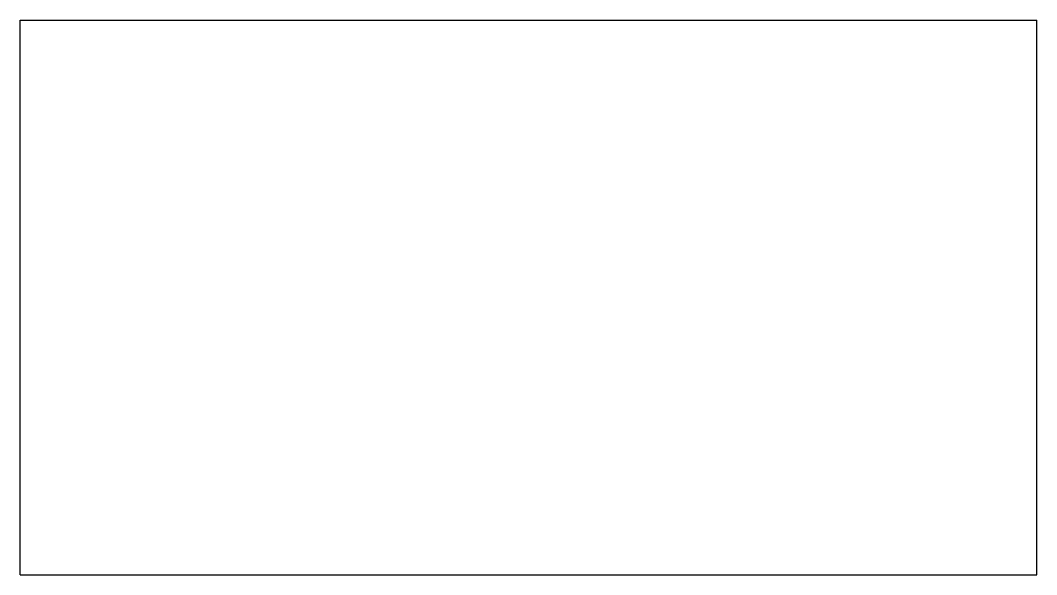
# Model space of a CAD drawing. Header units: millimetres. Extents: x -5.5 to 5.5, y -3 to 3.
import ezdxf

# ---------------------------------------------------------------- set-up
doc = ezdxf.new("R2010")
doc.units = ezdxf.units.MM
doc.linetypes.add('ACAD_ISO02W100', pattern=[15, 12, -3])
doc.layers.add('HIDDEN', color=7, linetype='ACAD_ISO02W100', lineweight=13)
doc.layers.add('VISIBLE', color=7, linetype='Continuous', lineweight=25)

msp = doc.modelspace()

# ---------------------------------------------------------------- linework, layer by layer
at = {"layer": 'HIDDEN'}
for points in [[(5.5, 3), (5.362, 3), (4.955, 3), (4.3, 3), (3.429, 3), (2.386, 3), (1.224, 3), (0, 3), (-1.224, 3), (-2.386, 3), (-3.429, 3), (-4.3, 3), (-4.955, 3), (-5.362, 3), (-5.5, 3)], [(5.5, -3), (5.362, -3), (4.955, -3), (4.3, -3), (3.429, -3), (2.386, -3), (1.224, -3), (0, -3), (-1.224, -3), (-2.386, -3), (-3.429, -3), (-4.3, -3), (-4.955, -3), (-5.362, -3), (-5.5, -3)]]:
    msp.add_open_spline(points, degree=1, dxfattribs=at)
at = {"layer": 'VISIBLE'}
for p, q in [((-5.5, -3), (-5.5, 3)), ((5.5, -3), (5.5, 3))]:
    msp.add_line(p, q, dxfattribs=at)
for points in [[(-5.5, 3), (-5.483, 3), (-5.465, 3), (-5.414, 3), (-5.362, 3), (-5.277, 3), (-5.191, 3), (-5.073, 3), (-4.955, 3), (-4.806, 3), (-4.657, 3), (-4.479, 3), (-4.3, 3), (-4.095, 3), (-3.889, 3), (-3.659, 3), (-3.429, 3), (-3.178, 3), (-2.926, 3), (-2.656, 3), (-2.386, 3), (-2.101, 3), (-1.817, 3), (-1.52, 3), (-1.224, 3), (-0.618, 3), (0, 3)], [(-5.5, -3), (-5.483, -3), (-5.465, -3), (-5.414, -3), (-5.362, -3), (-5.277, -3), (-5.191, -3), (-5.073, -3), (-4.955, -3), (-4.806, -3), (-4.657, -3), (-4.479, -3), (-4.3, -3), (-4.095, -3), (-3.889, -3), (-3.659, -3), (-3.429, -3), (-3.178, -3), (-2.926, -3), (-2.656, -3), (-2.386, -3), (-2.101, -3), (-1.817, -3), (-1.52, -3), (-1.224, -3), (-0.618, -3), (0, -3)]]:
    msp.add_open_spline(points, degree=2, knots=[0, 0, 0, 0.071429, 0.071429, 0.142857, 0.142857, 0.214286, 0.214286, 0.285714, 0.285714, 0.357143, 0.357143, 0.428571, 0.428571, 0.5, 0.5, 0.571429, 0.571429, 0.642857, 0.642857, 0.714286, 0.714286, 0.785714, 0.785714, 0.857143, 0.857143, 1, 1, 1], dxfattribs=at)
for points in [[(0, 3), (0.616, 3), (1.224, 3), (1.817, 3), (2.386, 3), (2.926, 3), (3.429, 3), (3.889, 3), (4.3, 3), (4.657, 3), (4.955, 3), (5.191, 3), (5.362, 3), (5.465, 3), (5.5, 3)], [(0, -3), (0.616, -3), (1.224, -3), (1.817, -3), (2.386, -3), (2.926, -3), (3.429, -3), (3.889, -3), (4.3, -3), (4.657, -3), (4.955, -3), (5.191, -3), (5.362, -3), (5.465, -3), (5.5, -3)]]:
    msp.add_open_spline(points, degree=1, dxfattribs=at)

doc.saveas('drawing.dxf')
